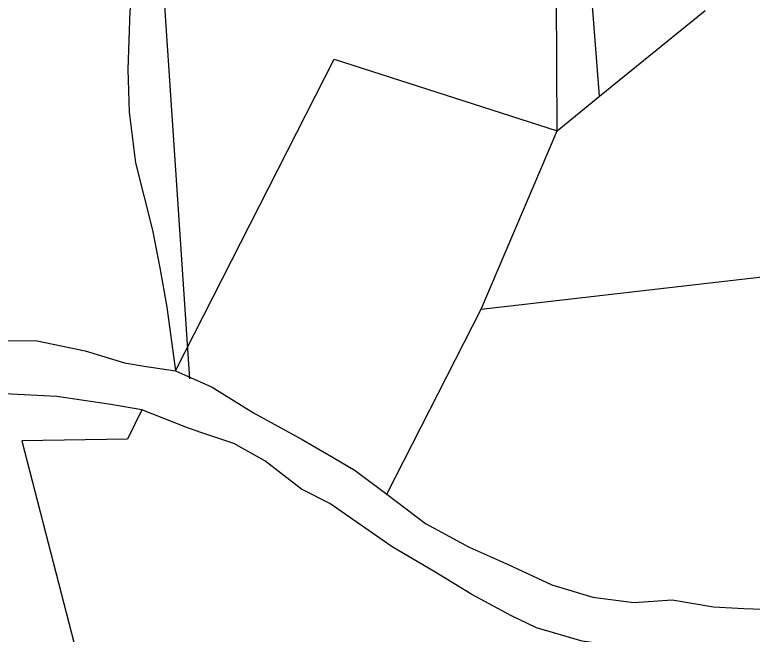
# Model space of a CAD drawing. Header units: millimetres. Extents: x 603916 to 1211550, y 1309898 to 2622648.
# Drawn here: x 605100.51 to 605110.07, y 1311258.29 to 1311266.33 of the extents above; entities that cross this region are included whole.
import ezdxf

# ---------------------------------------------------------------- set-up
doc = ezdxf.new("R2010")
doc.units = ezdxf.units.MM
doc.layers.add('2', color=1, linetype='Continuous')

msp = doc.modelspace()

# ---------------------------------------------------------------- linework, layer by layer
at = {"layer": '2', "color": 1, "linetype": 'Continuous'}
for p, q in [((605108.0815, 1311265.2783), (605107.7321, 1311269.8743)), ((605107.534, 1311264.8272), (605107.5211, 1311267.02)), ((605108.0815, 1311265.2783), (605109.4502, 1311266.3864)), ((605107.534, 1311264.8272), (605108.0815, 1311265.2783)), ((605106.5496, 1311262.5187), (605107.534, 1311264.8272)), ((605106.5496, 1311262.5187), (605110.869, 1311263.0147)), ((605105.3299, 1311260.1225), (605106.5496, 1311262.5187))]:
    msp.add_line(p, q, dxfattribs=at)
for points in [[(605102.7753, 1311261.6159), (605102.3113, 1311268.5752), (605104.3527, 1311269.8743)], [(605102.1987, 1311267.3437), (605102, 1311266.3837), (605101.9731, 1311265.6211), (605101.992, 1311265.0711), (605102.0745, 1311264.4113), (605102.2919, 1311263.5401), (605102.3891, 1311263.0534), (605102.4785, 1311262.543), (605102.5934, 1311261.7184)], [(605102.5934, 1311261.7184), (605104.6443, 1311265.7541), (605107.534, 1311264.8272)], [(605099.841, 1311262.0172), (605100.2648, 1311262.1139), (605100.7993, 1311262.1091), (605101.4209, 1311261.979), (605101.9326, 1311261.8247), (605102.1844, 1311261.7789), (605102.5934, 1311261.7184)], [(605102.5934, 1311261.7184), (605103.0662, 1311261.5088), (605103.6026, 1311261.1738), (605104.2333, 1311260.8316), (605104.6355, 1311260.598), (605104.9194, 1311260.4267), (605105.3299, 1311260.1225)], [(605102.1563, 1311261.2129), (605101.7551, 1311261.2813), (605101.055, 1311261.3874), (605100.3789, 1311261.4229), (605099.6868, 1311261.5134), (605099.1524, 1311261.526), (605098.6262, 1311261.4602), (605097.7455, 1311261.5417)], [(605102.1563, 1311261.2129), (605101.9699, 1311260.8345), (605100.6026, 1311260.8111), (605102.6696, 1311252.8058)], [(605108.9176, 1311258.1149), (605108.4616, 1311258.1359), (605107.856, 1311258.219), (605107.2656, 1311258.3886), (605106.9345, 1311258.5517), (605106.43, 1311258.824), (605105.941, 1311259.1199), (605105.3968, 1311259.4391), (605104.5919, 1311260.0005), (605104.2214, 1311260.187), (605103.7477, 1311260.5537), (605103.3455, 1311260.7794), (605102.9204, 1311260.9185), (605102.7235, 1311260.9881), (605102.1563, 1311261.2129)], [(605105.3299, 1311260.1225), (605105.8273, 1311259.7402), (605106.3949, 1311259.4369), (605106.8992, 1311259.2118), (605107.4666, 1311258.9477), (605107.9941, 1311258.7856), (605108.5289, 1311258.7179), (605109.0238, 1311258.7521), (605109.5588, 1311258.6608), (605109.9518, 1311258.6395), (605110.3213, 1311258.6258)]]:
    msp.add_lwpolyline(points, dxfattribs=at)

doc.saveas('drawing.dxf')
